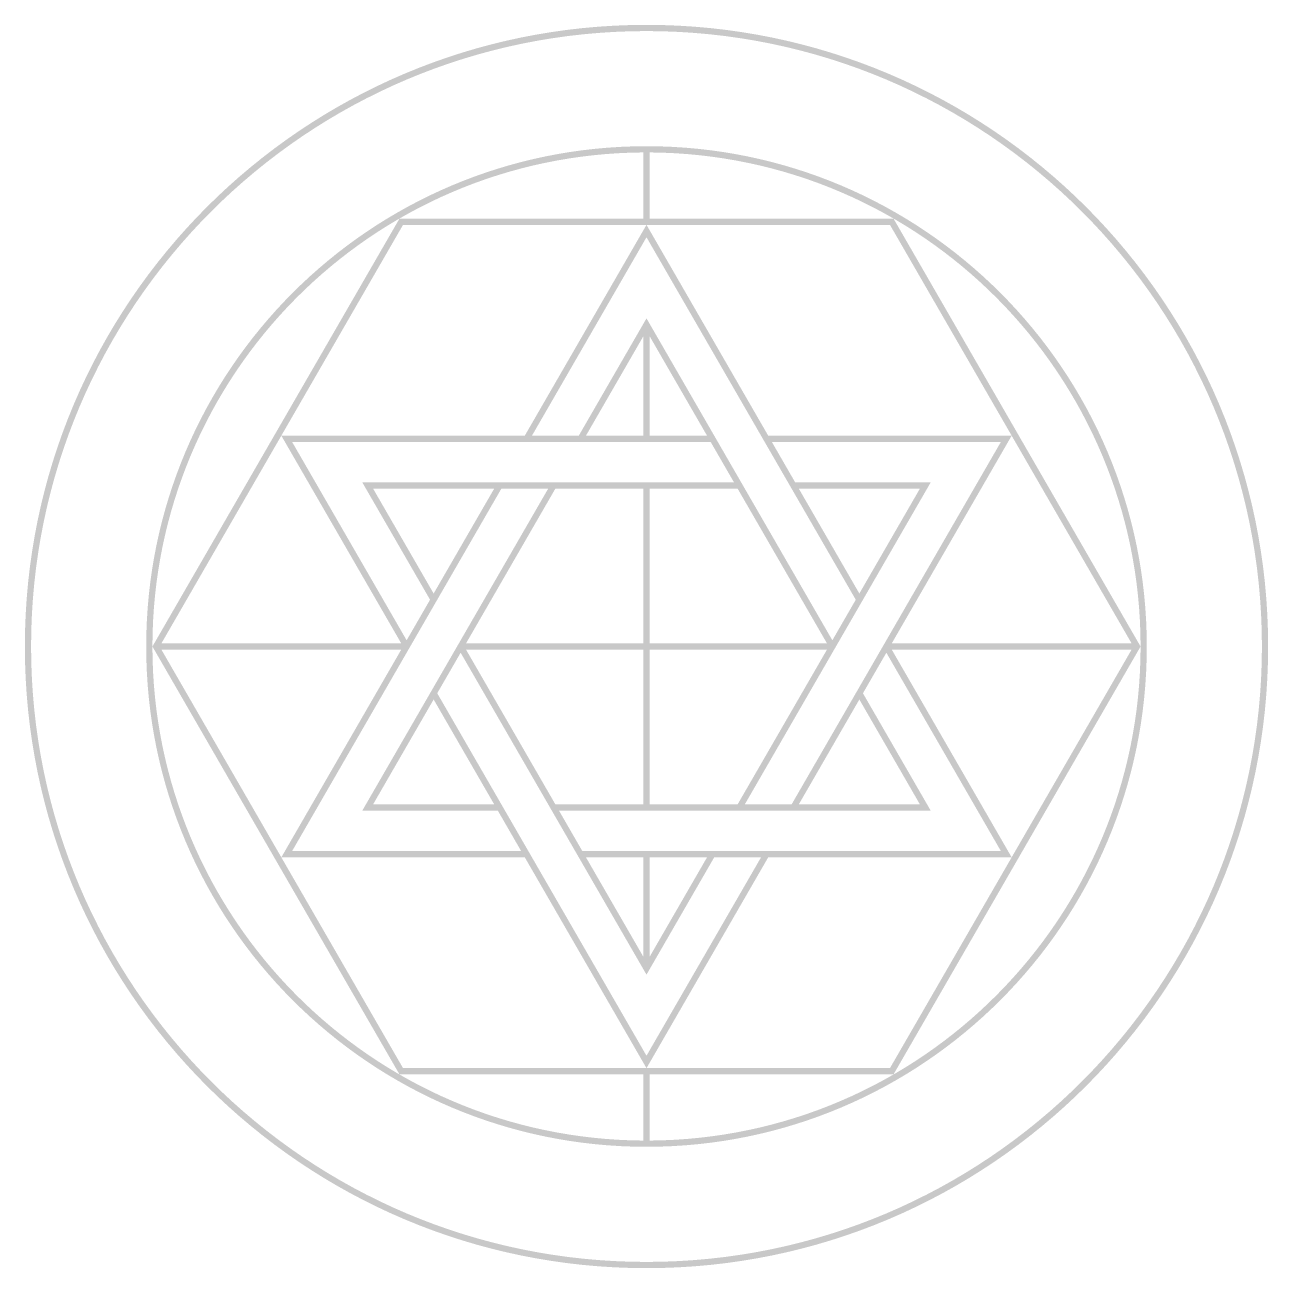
# Model space of a CAD drawing. Header units: inches. Extents: x -4.62 to 4.62, y -4.62 to 4.62.
import ezdxf

# ---------------------------------------------------------------- set-up
doc = ezdxf.new("R2010")
doc.units = ezdxf.units.IN
doc.header["$MEASUREMENT"] = 0
doc.layers.add('black fill', color=7, linetype='Continuous')

msp = doc.modelspace()

# ---------------------------------------------------------------- hatches: boundary and pattern name
at = {"layer": 'black fill'}
h = msp.add_hatch(color=256, dxfattribs=at)
h.dxf.hatch_style = 1
h.paths.add_polyline_path([(-3.7209, 0, 1), (3.7209, 0, 1)], flags=0)
h.paths.add_polyline_path([(0.0231, 3.6746, -0.993729), (0.0231, -3.6746), (0.0231, -3.1823), (1.8373, -3.1823), (3.6746, 0), (1.8373, 3.1823), (0.0231, 3.1823)], flags=0)
h.paths.add_polyline_path([(-0.0231, 3.6746), (-0.0231, 3.1823), (-1.8373, 3.1823), (-3.6746, 0), (-1.8373, -3.1823), (-0.0231, -3.1823), (-0.0231, -3.6746, -0.993729)], flags=0)
h.paths.add_polyline_path([(1.8106, 3.1361), (3.6079, 0.0231), (1.824, 0.0231), (2.7159, 1.568), (0.9053, 1.568), (0, 3.1361), (-0.9053, 1.568), (-2.7159, 1.568), (-1.824, 0.0231), (-3.6079, 0.0231), (-1.8106, 3.1361)], flags=0)
h.paths.add_polyline_path([(0, 3.0436), (1.5564, 0.3478), (1.3823, 0.0462), (0, 2.4405), (-0.5037, 1.568), (-0.8519, 1.568)], flags=0)
h.paths.add_polyline_path([(0.0231, 2.308), (0.4503, 1.568), (0.0231, 1.568)], flags=0)
h.paths.add_polyline_path([(-0.0231, 2.308), (-0.0231, 1.568), (-0.4503, 1.568)], flags=0)
h.paths.add_polyline_path([(0.477, 1.5218), (0.6511, 1.2202), (-2.1135, 1.2202), (-1.6098, 0.3478), (-1.7839, 0.0462), (-2.6359, 1.5218)], flags=0)
h.paths.add_polyline_path([(0.932, 1.5218), (2.6359, 1.5218), (1.0794, -1.174), (0.7312, -1.174), (2.1135, 1.2202), (1.1061, 1.2202)], flags=0)
h.paths.add_polyline_path([(0.0231, 1.174), (0.6778, 1.174), (1.3423, 0.0231), (0.0231, 0.0231)], flags=0)
h.paths.add_polyline_path([(-0.0231, 1.174), (-0.0231, 0.0231), (-1.3423, 0.0231), (-0.6778, 1.174)], flags=0)
h.paths.add_polyline_path([(-0.7312, 1.174), (-2.1135, -1.2202), (-1.1061, -1.2202), (-0.932, -1.5218), (-2.6359, -1.5218), (-1.0794, 1.174)], flags=0)
h.paths.add_polyline_path([(1.1328, 1.174), (2.0334, 1.174), (1.5831, 0.394)], flags=0)
h.paths.add_polyline_path([(-1.1328, 1.174), (-1.5831, 0.394), (-2.0334, 1.174)], flags=0)
h.paths.add_polyline_path([(0.0231, -0.0231), (1.3423, -0.0231), (0.6778, -1.174), (0.0231, -1.174)], flags=0)
h.paths.add_polyline_path([(-0.0231, -0.0231), (-0.0231, -1.174), (-0.6778, -1.174), (-1.3423, -0.0231)], flags=0)
h.paths.add_polyline_path([(-1.3823, -0.0462), (0, -2.4405), (0.5037, -1.568), (0.8519, -1.568), (0, -3.0436), (-1.5564, -0.3478)], flags=0)
h.paths.add_polyline_path([(1.824, -0.0231), (3.6079, -0.0231), (1.8106, -3.1361), (-1.8106, -3.1361), (-3.6079, -0.0231), (-1.824, -0.0231), (-2.7159, -1.568), (-0.9053, -1.568), (0, -3.1361), (0.9053, -1.568), (2.7159, -1.568)], flags=0)
h.paths.add_polyline_path([(1.7839, -0.0462), (2.6359, -1.5218), (-0.477, -1.5218), (-0.6511, -1.2202), (2.1135, -1.2202), (1.6098, -0.3478)], flags=0)
h.paths.add_polyline_path([(1.5831, -0.394), (2.0334, -1.174), (1.1328, -1.174)], flags=0)
h.paths.add_polyline_path([(-1.5831, -0.394), (-1.1328, -1.174), (-2.0334, -1.174)], flags=0)
h.paths.add_polyline_path([(0.0231, -1.568), (0.4503, -1.568), (0.0231, -2.308)], flags=0)
h.paths.add_polyline_path([(-0.0231, -1.568), (-0.0231, -2.308), (-0.4503, -1.568)], flags=0)
h.paths.add_polyline_path([(-4.6234, 0, 1), (4.6234, 0, 1)])
h.paths.add_polyline_path([(4.5771, 0, -1), (-4.5771, 0, -1)], flags=16)
h.paths.add_polyline_path([(3.7209, 0, -1), (-3.7209, 0, -1)], flags=0)
h = msp.add_hatch(color=256, dxfattribs=at)
h.dxf.hatch_style = 1
h.paths.add_polyline_path([(-3.7209, 0, 1), (3.7209, 0, 1)])
h.paths.add_polyline_path([(-0.0231, 3.1823), (-1.8373, 3.1823), (-3.6746, 0), (-1.8373, -3.1823), (-0.0231, -3.1823), (-0.0231, -3.6746, -0.993729), (-0.0231, 3.6746)], flags=16)
h.paths.add_polyline_path([(0.0231, 3.6746, -0.993729), (0.0231, -3.6746), (0.0231, -3.1823), (1.8373, -3.1823), (3.6746, 0), (1.8373, 3.1823), (0.0231, 3.1823)], flags=16)
h.paths.add_polyline_path([(1.8106, 3.1361), (3.6079, 0.0231), (1.824, 0.0231), (2.7159, 1.568), (0.9053, 1.568), (0, 3.1361), (-0.9053, 1.568), (-2.7159, 1.568), (-1.824, 0.0231), (-3.6079, 0.0231), (-1.8106, 3.1361)], flags=16)
h.paths.add_polyline_path([(0, 3.0436), (1.5564, 0.3478), (1.3823, 0.0462), (0, 2.4405), (-0.5037, 1.568), (-0.8519, 1.568)], flags=16)
h.paths.add_polyline_path([(-0.0231, 2.308), (-0.0231, 1.568), (-0.4503, 1.568)], flags=16)
h.paths.add_polyline_path([(0.0231, 2.308), (0.4503, 1.568), (0.0231, 1.568)], flags=16)
h.paths.add_polyline_path([(0.477, 1.5218), (0.6511, 1.2202), (-2.1135, 1.2202), (-1.6098, 0.3478), (-1.7839, 0.0462), (-2.6359, 1.5218)], flags=16)
h.paths.add_polyline_path([(0.932, 1.5218), (2.6359, 1.5218), (1.0794, -1.174), (0.7312, -1.174), (2.1135, 1.2202), (1.1061, 1.2202)], flags=16)
h.paths.add_polyline_path([(-0.0231, 1.174), (-0.0231, 0.0231), (-1.3423, 0.0231), (-0.6778, 1.174)], flags=16)
h.paths.add_polyline_path([(0.0231, 1.174), (0.6778, 1.174), (1.3423, 0.0231), (0.0231, 0.0231)], flags=16)
h.paths.add_polyline_path([(-0.7312, 1.174), (-2.1135, -1.2202), (-1.1061, -1.2202), (-0.932, -1.5218), (-2.6359, -1.5218), (-1.0794, 1.174)], flags=16)
h.paths.add_polyline_path([(-1.1328, 1.174), (-1.5831, 0.394), (-2.0334, 1.174)], flags=16)
h.paths.add_polyline_path([(1.1328, 1.174), (2.0334, 1.174), (1.5831, 0.394)], flags=16)
h.paths.add_polyline_path([(-0.0231, -0.0231), (-0.0231, -1.174), (-0.6778, -1.174), (-1.3423, -0.0231)], flags=16)
h.paths.add_polyline_path([(0.0231, -0.0231), (1.3423, -0.0231), (0.6778, -1.174), (0.0231, -1.174)], flags=16)
h.paths.add_polyline_path([(-1.3823, -0.0462), (0, -2.4405), (0.5037, -1.568), (0.8519, -1.568), (0, -3.0436), (-1.5564, -0.3478)], flags=16)
h.paths.add_polyline_path([(-1.824, -0.0231), (-2.7159, -1.568), (-0.9053, -1.568), (0, -3.1361), (0.9053, -1.568), (2.7159, -1.568), (1.824, -0.0231), (3.6079, -0.0231), (1.8106, -3.1361), (-1.8106, -3.1361), (-3.6079, -0.0231)], flags=16)
h.paths.add_polyline_path([(1.7839, -0.0462), (2.6359, -1.5218), (-0.477, -1.5218), (-0.6511, -1.2202), (2.1135, -1.2202), (1.6098, -0.3478)], flags=16)
h.paths.add_polyline_path([(-1.5831, -0.394), (-1.1328, -1.174), (-2.0334, -1.174)], flags=16)
h.paths.add_polyline_path([(1.5831, -0.394), (2.0334, -1.174), (1.1328, -1.174)], flags=16)
h.paths.add_polyline_path([(-0.0231, -1.568), (-0.0231, -2.308), (-0.4503, -1.568)], flags=16)
h.paths.add_polyline_path([(0.0231, -1.568), (0.4503, -1.568), (0.0231, -2.308)], flags=16)

doc.saveas('drawing.dxf')
